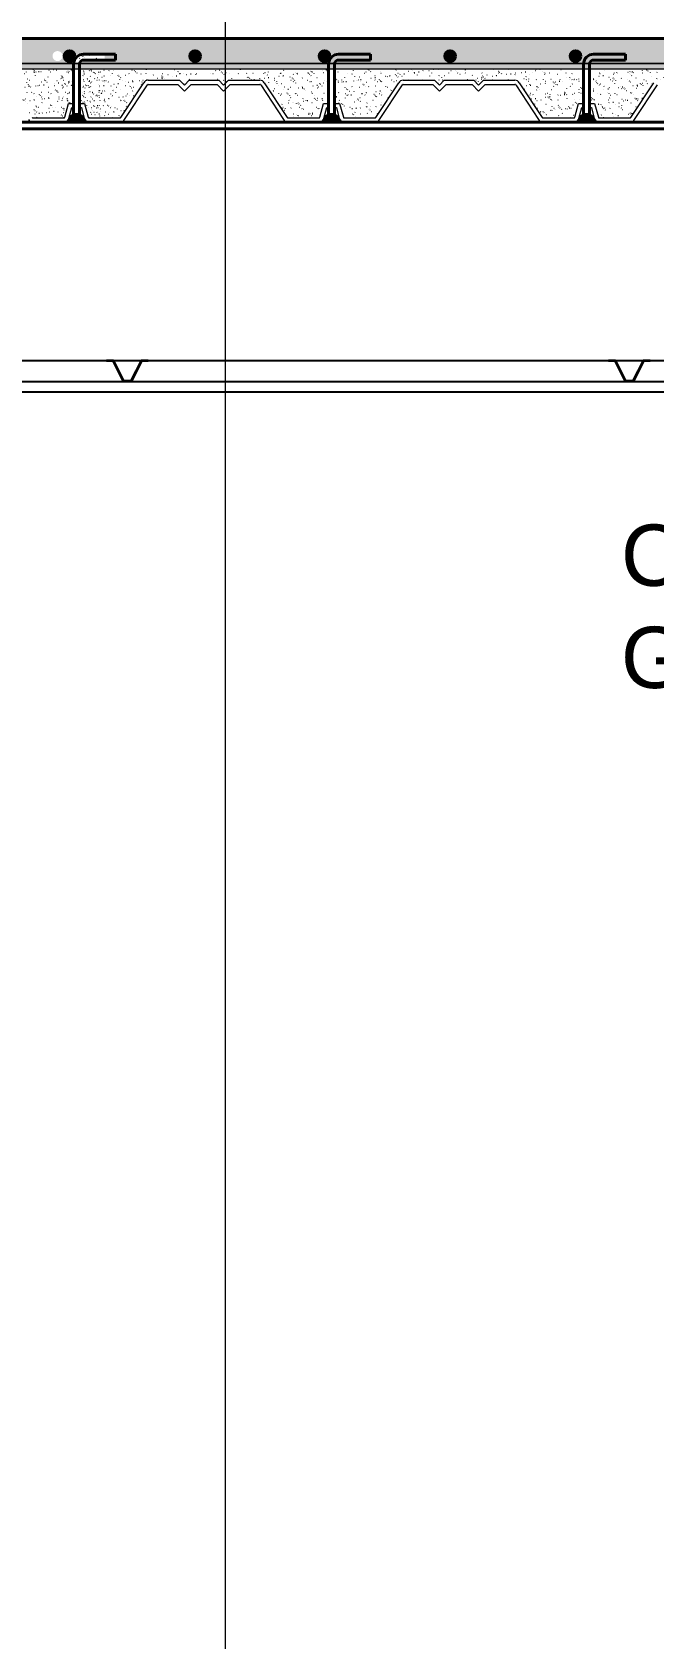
# Model space of a CAD drawing. Header units: inches. Extents: x -6 to 158, y 10 to 161.
# Drawn here: x 73.847 to 74.59, y 33.334 to 35.255 of the extents above; entities that cross this region are included whole.
import ezdxf
from ezdxf import colors
from ezdxf.entities.mleader import LeaderData, LeaderLine
from ezdxf.math import Vec2, Vec3

# ---------------------------------------------------------------- set-up
doc = ezdxf.new("R2010")
doc.units = ezdxf.units.IN
doc.header["$MEASUREMENT"] = 0
doc.linetypes.add('DASHED2', pattern=[9.525, 6.35, -3.175])
doc.linetypes.add('Grid Line', pattern=[22.225, 12.7, -3.175, 3.175, -3.175])
for name, color, linetype, lineweight in [('A-DETL', 90, 'Continuous', 9), ('A-DETL-GENF', 92, 'Continuous', 9), ('A-DETL-THIN', 151, 'Continuous', 18), ('A-FLOR', 5, 'Continuous', 9), ('S-GRID', 1, 'Continuous', 9)]:
    doc.layers.add(name, color=color, linetype=linetype, lineweight=lineweight)
for name, color, linetype in [('Emplantillado', 2, 'Continuous'), ('Proy', 1, 'DASHED2'), ('TEXTO', 2, 'Continuous'), ('Texturas', 1, 'Continuous')]:
    doc.layers.add(name, color=color, linetype=linetype)
doc.styles.add('style1', font='micross.ttf')
pattern_1 = [(37.5, (3147.402278, 1585.5589), (-0.000406733, 0.012431279), [0.000335, -0.009471, 0.000335, -0.010632, -0.010484]), (37.5, (3147.402278, 1585.5589), (-0.000406733, 0.012431279), [-0.020774, 0.000335, -0.010149]), (7.5, (3147.402278, 1585.5589), (0.011418176, 0.018207136), [0.000335, -0.004955, 0.000335, -0.008503, -0.003387]), (7.5, (3147.402278, 1585.5589), (0.011418176, 0.018207136), [-0.014129, 0.000335, -0.003052]), (327.5, (3147.394343, 1585.5589), (0.020091206, 3.676e-05), [0.000335, -0.002891, 0.000335, -0.011278, -0.015161]), (327.5, (3147.394343, 1585.5589), (0.020091206, 3.676e-05), [-0.014839, 0.000335, -0.014826]), (317.5, (3147.394343, 1585.5589), (0.019394415, 0.00566181), [0.000335, -0.001278, 0.000335, -0.007278, -0.00871]), (317.5, (3147.394343, 1585.5589), (0.019394415, 0.00566181), [-0.009226, 0.000335, -0.008374])]
pattern_2 = [(37.5, (3146.183078, 1585.5589), (-0.000406733, 0.012431279), [0.000335, -0.009471, 0.000335, -0.010632, -0.010484]), (37.5, (3146.183078, 1585.5589), (-0.000406733, 0.012431279), [-0.020774, 0.000335, -0.010149]), (7.5, (3146.183078, 1585.5589), (0.011418176, 0.018207136), [0.000335, -0.004955, 0.000335, -0.008503, -0.003387]), (7.5, (3146.183078, 1585.5589), (0.011418176, 0.018207136), [-0.014129, 0.000335, -0.003052]), (327.5, (3146.175143, 1585.5589), (0.020091206, 3.676e-05), [0.000335, -0.002891, 0.000335, -0.011278, -0.015161]), (327.5, (3146.175143, 1585.5589), (0.020091206, 3.676e-05), [-0.014839, 0.000335, -0.014826]), (317.5, (3146.175143, 1585.5589), (0.019394415, 0.00566181), [0.000335, -0.001278, 0.000335, -0.007278, -0.00871]), (317.5, (3146.175143, 1585.5589), (0.019394415, 0.00566181), [-0.009226, 0.000335, -0.008374])]

# ---------------------------------------------------------------- blocks, each defined once
blk = doc.blocks.new('A$C3A4E2C9F')
at = {"color": 2}
for p, q in [((-0.0481, 0.0009), (-0.0481, -0.0001)), ((-0.0397, 0.0009), (-0.0481, 0.0009)), ((-0.0397, 0.0009), (-0.0275, -0.0231)), ((-0.0066, 0.0009), (-0.0187, -0.0231)), ((0.0019, 0.0009), (-0.0066, 0.0009)), ((0.0019, -0.0001), (0.0019, 0.0009)), ((-0.0403, -0.0001), (-0.0481, -0.0001)), ((-0.0403, -0.0001), (-0.0281, -0.0241)), ((-0.006, -0.0001), (-0.0181, -0.0241)), ((0.0019, -0.0001), (-0.006, -0.0001)), ((-0.0281, -0.0241), (-0.0231, -0.0241)), ((-0.0281, -0.0241), (-0.0181, -0.0241)), ((-0.0275, -0.0231), (-0.0187, -0.0231))]:
    blk.add_line(p, q, dxfattribs=at)
blk = doc.blocks.new('jk')
at = {"layer": 'A-DETL-GENF'}
h = blk.add_hatch(dxfattribs=at)
h.set_pattern_fill('FP1_1', color=8, scale=0.001, style=0, pattern_type=2)
h.set_pattern_definition(pattern_2)
h.paths.add_polyline_path([(3146.753, 1594.6119), (3146.7511, 1594.6123), (3146.75, 1594.6127), (3146.7487, 1594.6137), (3146.7478, 1594.615), (3146.7472, 1594.6164), (3146.747, 1594.6179), (3146.7473, 1594.6198), (3146.7478, 1594.621), (3146.7487, 1594.6222), (3146.75, 1594.6231), (3146.7514, 1594.6237), (3146.753, 1594.6239), (3146.7545, 1594.6237), (3146.756, 1594.6231), (3146.7572, 1594.6222), (3146.7583, 1594.6206), (3146.7588, 1594.6195), (3146.759, 1594.6179), (3146.7588, 1594.6164), (3146.758, 1594.6147), (3146.7572, 1594.6137), (3146.756, 1594.6127), (3146.7545, 1594.6121)], flags=16)
h.paths.add_polyline_path([(3146.603, 1594.6119), (3146.6014, 1594.6121), (3146.6, 1594.6127), (3146.5987, 1594.6137), (3146.5978, 1594.6149), (3146.5972, 1594.6164), (3146.597, 1594.6182), (3146.5973, 1594.6197), (3146.5978, 1594.6209), (3146.5987, 1594.6222), (3146.6, 1594.6231), (3146.6014, 1594.6237), (3146.603, 1594.6239), (3146.6045, 1594.6237), (3146.606, 1594.6231), (3146.6072, 1594.6222), (3146.6082, 1594.6209), (3146.6088, 1594.6195), (3146.609, 1594.6179), (3146.6088, 1594.6164), (3146.6082, 1594.6149), (3146.6072, 1594.6137), (3146.606, 1594.6127), (3146.6045, 1594.6121)], flags=16)
h.paths.add_polyline_path([(3146.303, 1594.6119), (3146.3014, 1594.6121), (3146.3, 1594.6127), (3146.2987, 1594.6137), (3146.2978, 1594.6149), (3146.2972, 1594.6164), (3146.297, 1594.6181), (3146.2973, 1594.6196), (3146.2978, 1594.6209), (3146.2987, 1594.6222), (3146.3, 1594.6231), (3146.3014, 1594.6237), (3146.303, 1594.6239), (3146.3045, 1594.6237), (3146.306, 1594.6231), (3146.3072, 1594.6222), (3146.3082, 1594.6209), (3146.3088, 1594.6195), (3146.309, 1594.6179), (3146.3088, 1594.6164), (3146.3082, 1594.6149), (3146.3072, 1594.6137), (3146.306, 1594.6127), (3146.3045, 1594.6121)], flags=16)
h.paths.add_polyline_path([(3146.903, 1594.6119), (3146.9014, 1594.6121), (3146.9, 1594.6127), (3146.8987, 1594.6137), (3146.8978, 1594.6149), (3146.8972, 1594.6164), (3146.897, 1594.6183), (3146.8973, 1594.6197), (3146.8978, 1594.6209), (3146.8987, 1594.6222), (3146.9, 1594.6231), (3146.9014, 1594.6237), (3146.903, 1594.6239), (3146.9045, 1594.6237), (3146.906, 1594.6231), (3146.9072, 1594.6222), (3146.9082, 1594.6209), (3146.9088, 1594.6195), (3146.909, 1594.6179), (3146.9088, 1594.6164), (3146.9082, 1594.6149), (3146.9072, 1594.6137), (3146.906, 1594.6127), (3146.9045, 1594.6121)], flags=16)
h.paths.add_polyline_path([(3146.453, 1594.6119), (3146.4514, 1594.6121), (3146.45, 1594.6127), (3146.4487, 1594.6137), (3146.4478, 1594.6149), (3146.4472, 1594.6164), (3146.447, 1594.6179), (3146.4473, 1594.6198), (3146.4478, 1594.6209), (3146.4487, 1594.6222), (3146.45, 1594.6231), (3146.4514, 1594.6237), (3146.453, 1594.6239), (3146.4545, 1594.6237), (3146.456, 1594.6231), (3146.4572, 1594.6222), (3146.4582, 1594.6208), (3146.4588, 1594.6195), (3146.459, 1594.6179), (3146.4588, 1594.6164), (3146.4579, 1594.6146), (3146.4572, 1594.6137), (3146.456, 1594.6127), (3146.4545, 1594.6121), (3146.4538, 1594.612)], flags=16)
h.paths.add_polyline_path([(3147.053, 1594.6119), (3147.0514, 1594.6121), (3147.05, 1594.6127), (3147.0487, 1594.6137), (3147.0477, 1594.6151), (3147.0472, 1594.6164), (3147.047, 1594.6179), (3147.0473, 1594.6198), (3147.0478, 1594.6209), (3147.0487, 1594.6222), (3147.05, 1594.6231), (3147.0514, 1594.6237), (3147.053, 1594.6239), (3147.0545, 1594.6237), (3147.056, 1594.6231), (3147.0572, 1594.6222), (3147.0582, 1594.6209), (3147.0588, 1594.6195), (3147.059, 1594.6179), (3147.0588, 1594.6164), (3147.0581, 1594.6148), (3147.0572, 1594.6137), (3147.056, 1594.6127), (3147.0545, 1594.6121)], flags=16)
h.paths.add_polyline_path([(3147.353, 1594.6119), (3147.3514, 1594.6121), (3147.35, 1594.6127), (3147.3487, 1594.6137), (3147.3477, 1594.6152), (3147.3472, 1594.6164), (3147.347, 1594.6179), (3147.3472, 1594.6195), (3147.3478, 1594.6209), (3147.3487, 1594.6222), (3147.35, 1594.6231), (3147.3514, 1594.6237), (3147.353, 1594.6239), (3147.3545, 1594.6237), (3147.356, 1594.6231), (3147.3572, 1594.6222), (3147.3582, 1594.6209), (3147.3588, 1594.6195), (3147.359, 1594.6179), (3147.3588, 1594.6164), (3147.3582, 1594.6149), (3147.3572, 1594.6137), (3147.356, 1594.6127), (3147.3545, 1594.6121)], flags=16)
h.paths.add_polyline_path([(3147.203, 1594.6119), (3147.2014, 1594.6121), (3147.2, 1594.6127), (3147.1987, 1594.6137), (3147.1978, 1594.6149), (3147.1972, 1594.6167), (3147.197, 1594.6179), (3147.1973, 1594.6197), (3147.1978, 1594.6209), (3147.1987, 1594.6222), (3147.2, 1594.6231), (3147.2014, 1594.6237), (3147.203, 1594.6239), (3147.2045, 1594.6237), (3147.206, 1594.6231), (3147.2072, 1594.6222), (3147.2082, 1594.6209), (3147.2088, 1594.619), (3147.209, 1594.6179), (3147.2087, 1594.6161), (3147.2082, 1594.6149), (3147.2072, 1594.6137), (3147.206, 1594.6127), (3147.2045, 1594.6121)], flags=16)
h.paths.add_polyline_path([(3144.7037, 1594.6389), (3144.7037, 1594.6089), (3146.153, 1594.6089), (3146.1536, 1594.612), (3146.153, 1594.6119), (3146.1514, 1594.6121), (3146.15, 1594.6127), (3146.1487, 1594.6137), (3146.1478, 1594.6149), (3146.1472, 1594.6164), (3146.147, 1594.6179), (3146.1472, 1594.6195), (3146.1478, 1594.6209), (3146.1489, 1594.6223), (3146.15, 1594.6231), (3146.1514, 1594.6237), (3146.153, 1594.6239), (3146.1545, 1594.6237), (3146.156, 1594.6231), (3146.1572, 1594.6222), (3146.1582, 1594.6209), (3146.1588, 1594.6195), (3146.159, 1594.6185), (3146.1595, 1594.6188), (3146.162, 1594.6198), (3146.165, 1594.6202), (3146.203, 1594.6202), (3146.203, 1594.6132), (3146.165, 1594.6132), (3146.1638, 1594.613), (3146.1627, 1594.6126), (3146.1617, 1594.612), (3146.1609, 1594.6111), (3146.1604, 1594.6101), (3146.1601, 1594.6089), (3146.4578, 1594.6089), (3146.4584, 1594.6119), (3146.4597, 1594.6146), (3146.4616, 1594.6169), (3146.464, 1594.6187), (3146.4668, 1594.6198), (3146.4698, 1594.6202), (3146.5078, 1594.6202), (3146.5078, 1594.6132), (3146.4698, 1594.6132), (3146.4686, 1594.613), (3146.4675, 1594.6126), (3146.4665, 1594.612), (3146.4657, 1594.6111), (3146.4652, 1594.6101), (3146.4649, 1594.6089), (3146.7626, 1594.6089), (3146.7632, 1594.6119), (3146.7647, 1594.6149), (3146.7664, 1594.6169), (3146.7688, 1594.6187), (3146.7716, 1594.6198), (3146.7746, 1594.6202), (3146.8126, 1594.6202), (3146.8126, 1594.6132), (3146.7746, 1594.6132), (3146.7734, 1594.613), (3146.7723, 1594.6126), (3146.7713, 1594.612), (3146.7705, 1594.6111), (3146.77, 1594.6101), (3146.7697, 1594.6089), (3147.0674, 1594.6089), (3147.068, 1594.6119), (3147.0695, 1594.6149), (3147.0712, 1594.6169), (3147.0736, 1594.6187), (3147.0764, 1594.6198), (3147.0794, 1594.6202), (3147.1174, 1594.6202), (3147.1174, 1594.6132), (3147.0794, 1594.6132), (3147.0782, 1594.613), (3147.0771, 1594.6126), (3147.0761, 1594.612), (3147.0753, 1594.6111), (3147.0748, 1594.6101), (3147.0745, 1594.6089), (3147.3722, 1594.6089), (3147.3728, 1594.6119), (3147.3741, 1594.6146), (3147.376, 1594.6169), (3147.3784, 1594.6187), (3147.3812, 1594.6198), (3147.3842, 1594.6202), (3147.4092, 1594.6202), (3147.4092, 1594.6132), (3147.3842, 1594.6132), (3147.383, 1594.613), (3147.3819, 1594.6126), (3147.3809, 1594.612), (3147.3801, 1594.6111), (3147.3796, 1594.6101), (3147.3793, 1594.6089), (3149.16, 1594.6089), (3149.16, 1594.6389)])
for points in [[(3147.3674, 1594.6119), (3147.3689, 1594.6121), (3147.3704, 1594.6127), (3147.3716, 1594.6137), (3147.3726, 1594.6149), (3147.3732, 1594.6164), (3147.3734, 1594.6179), (3147.3732, 1594.6195), (3147.3723, 1594.6213), (3147.3716, 1594.6222), (3147.3704, 1594.6231), (3147.3689, 1594.6237), (3147.3674, 1594.6239), (3147.3658, 1594.6237), (3147.3644, 1594.6231), (3147.3631, 1594.6222), (3147.3622, 1594.6209), (3147.3616, 1594.6195), (3147.3614, 1594.6179), (3147.3616, 1594.6164), (3147.3622, 1594.6149), (3147.3631, 1594.6137), (3147.3644, 1594.6127), (3147.3658, 1594.6121)], [(3147.5174, 1594.6119), (3147.5189, 1594.6121), (3147.5204, 1594.6127), (3147.5216, 1594.6137), (3147.5226, 1594.6149), (3147.5232, 1594.6164), (3147.5234, 1594.6179), (3147.5232, 1594.6195), (3147.5226, 1594.6209), (3147.5216, 1594.6222), (3147.5204, 1594.6231), (3147.5189, 1594.6237), (3147.5174, 1594.6239), (3147.5158, 1594.6237), (3147.5144, 1594.6231), (3147.5131, 1594.6222), (3147.5122, 1594.6209), (3147.5116, 1594.6195), (3147.5114, 1594.6179), (3147.5116, 1594.6164), (3147.5122, 1594.6149), (3147.5131, 1594.6137), (3147.5144, 1594.6127), (3147.5158, 1594.6121)], [(3147.6722, 1594.6119), (3147.6737, 1594.6121), (3147.6752, 1594.6127), (3147.6764, 1594.6137), (3147.6774, 1594.6149), (3147.678, 1594.6164), (3147.6782, 1594.6179), (3147.678, 1594.6195), (3147.6771, 1594.6213), (3147.6764, 1594.6222), (3147.6752, 1594.6231), (3147.6737, 1594.6237), (3147.6722, 1594.6239), (3147.6706, 1594.6237), (3147.6692, 1594.6231), (3147.6679, 1594.6222), (3147.667, 1594.6209), (3147.6664, 1594.6195), (3147.6662, 1594.6179), (3147.6664, 1594.6164), (3147.667, 1594.6149), (3147.6679, 1594.6137), (3147.6692, 1594.6127), (3147.6706, 1594.6121)], [(3147.8222, 1594.6119), (3147.8237, 1594.6121), (3147.8252, 1594.6127), (3147.8264, 1594.6137), (3147.8274, 1594.6149), (3147.828, 1594.6164), (3147.8282, 1594.6179), (3147.828, 1594.6195), (3147.8274, 1594.6209), (3147.8264, 1594.6222), (3147.8252, 1594.6231), (3147.8237, 1594.6237), (3147.8222, 1594.6239), (3147.8206, 1594.6237), (3147.8192, 1594.6231), (3147.8179, 1594.6222), (3147.817, 1594.6209), (3147.8164, 1594.6195), (3147.8162, 1594.6179), (3147.8164, 1594.6164), (3147.817, 1594.6149), (3147.8179, 1594.6137), (3147.8192, 1594.6127), (3147.8206, 1594.6121)], [(3147.9722, 1594.6119), (3147.9737, 1594.6121), (3147.9752, 1594.6127), (3147.9765, 1594.6137), (3147.9774, 1594.6149), (3147.978, 1594.6164), (3147.9782, 1594.6179), (3147.978, 1594.6195), (3147.9774, 1594.6209), (3147.9764, 1594.6222), (3147.9752, 1594.6231), (3147.9737, 1594.6237), (3147.9722, 1594.6239), (3147.9706, 1594.6237), (3147.9692, 1594.6231), (3147.9679, 1594.6222), (3147.967, 1594.6209), (3147.9664, 1594.6195), (3147.9662, 1594.6179), (3147.9664, 1594.6164), (3147.967, 1594.6149), (3147.9679, 1594.6137), (3147.9692, 1594.6127), (3147.9706, 1594.6121)], [(3147.3661, 1594.5389), (3147.3857, 1594.5389), (3147.3853, 1594.5416), (3147.3844, 1594.5439), (3147.3828, 1594.546), (3147.3807, 1594.5476), (3147.3783, 1594.5486), (3147.3757, 1594.5489), (3147.3731, 1594.5486), (3147.3707, 1594.5476), (3147.3686, 1594.546), (3147.367, 1594.5439), (3147.366, 1594.5415), (3147.3657, 1594.5389)], [(3147.3857, 1594.5389), (3147.3853, 1594.5416), (3147.3844, 1594.5439), (3147.3828, 1594.546), (3147.3807, 1594.5476), (3147.3783, 1594.5486), (3147.3757, 1594.5489), (3147.3731, 1594.5486), (3147.3707, 1594.5476), (3147.3686, 1594.546), (3147.367, 1594.5439), (3147.366, 1594.5415), (3147.3657, 1594.5389), (3147.3853, 1594.5389)], [(3147.6709, 1594.5389), (3147.6905, 1594.5389), (3147.6901, 1594.5416), (3147.6892, 1594.5439), (3147.6876, 1594.546), (3147.6855, 1594.5476), (3147.6831, 1594.5486), (3147.6805, 1594.5489), (3147.6779, 1594.5486), (3147.6755, 1594.5476), (3147.6734, 1594.546), (3147.6718, 1594.5439), (3147.6708, 1594.5415), (3147.6705, 1594.5389)], [(3147.9757, 1594.5389), (3147.9953, 1594.5389), (3147.9949, 1594.5416), (3147.994, 1594.5439), (3147.9924, 1594.546), (3147.9903, 1594.5476), (3147.9879, 1594.5486), (3147.9853, 1594.5489), (3147.9827, 1594.5486), (3147.9803, 1594.5476), (3147.9782, 1594.546), (3147.9766, 1594.5439), (3147.9756, 1594.5415), (3147.9753, 1594.5389)]]:
    blk.add_hatch(color=7, dxfattribs=at).paths.add_polyline_path(points, flags=0)
h = blk.add_hatch(dxfattribs=at)
h.set_pattern_fill('FP1_1', color=8, scale=0.001, style=0, pattern_type=2)
h.set_pattern_definition(pattern_2)
h.paths.add_polyline_path([(3147.4097, 1594.5439), (3147.4097, 1594.6025), (3147.3792, 1594.6025), (3147.3792, 1594.5612), (3147.3853, 1594.5612), (3147.3899, 1594.5444), (3147.39, 1594.5442), (3147.3908, 1594.5439), (3147.3996, 1594.5439)], flags=0)
h.paths.add_polyline_path([(3147.3819, 1594.6089), (3147.4097, 1594.6089), (3147.4097, 1594.6225), (3147.3792, 1594.6225), (3147.3793, 1594.6089), (3147.3809, 1594.6089)], flags=0)
for points in [[(3144.7037, 1594.6089), (3144.7037, 1594.6025), (3147.4097, 1594.6025), (3147.4097, 1594.6089)], [(3149.16, 1594.6025), (3149.16, 1594.6089), (3147.3577, 1594.6089), (3147.3577, 1594.6025)]]:
    blk.add_hatch(color=7, dxfattribs=at).paths.add_polyline_path(points)
h = blk.add_hatch(dxfattribs=at)
h.set_pattern_fill('FP1_1', color=8, scale=0.001, style=0, pattern_type=2)
h.set_pattern_definition(pattern_2)
h.paths.add_polyline_path([(3147.1231, 1594.5439), (3147.1234, 1594.544), (3147.124, 1594.5444), (3147.1523, 1594.5872), (3147.1535, 1594.5881), (3147.155, 1594.5887), (3147.1565, 1594.5889), (3147.194, 1594.5889), (3147.1999, 1594.5831), (3147.2057, 1594.5889), (3147.2409, 1594.5889), (3147.2467, 1594.5831), (3147.2526, 1594.5889), (3147.2901, 1594.5889), (3147.2917, 1594.5887), (3147.2931, 1594.5881), (3147.2943, 1594.5872), (3147.2953, 1594.5859), (3147.3226, 1594.5444), (3147.3232, 1594.544), (3147.3235, 1594.5439), (3147.3609, 1594.544), (3147.3612, 1594.5441), (3147.3616, 1594.5447), (3147.3661, 1594.5612), (3147.3722, 1594.5612), (3147.3722, 1594.6025), (3147.0744, 1594.6025), (3147.0744, 1594.5612), (3147.0805, 1594.5612), (3147.085, 1594.5447), (3147.0855, 1594.5441), (3147.086, 1594.5439), (3147.1171, 1594.5439)], flags=0)
h = blk.add_hatch(dxfattribs=at)
h.set_pattern_fill('FP1_1', color=8, scale=0.001, style=0, pattern_type=2)
h.set_pattern_definition([(37.5, (3147.097478, 1585.5589), (-0.000406733, 0.012431279), [0.000335, -0.009471, 0.000335, -0.010632, -0.010484]), (37.5, (3147.097478, 1585.5589), (-0.000406733, 0.012431279), [-0.020774, 0.000335, -0.010149]), (7.5, (3147.097478, 1585.5589), (0.011418176, 0.018207136), [0.000335, -0.004955, 0.000335, -0.008503, -0.003387]), (7.5, (3147.097478, 1585.5589), (0.011418176, 0.018207136), [-0.014129, 0.000335, -0.003052]), (327.5, (3147.089543, 1585.5589), (0.020091206, 3.676e-05), [0.000335, -0.002891, 0.000335, -0.011278, -0.015161]), (327.5, (3147.089543, 1585.5589), (0.020091206, 3.676e-05), [-0.014839, 0.000335, -0.014826]), (317.5, (3147.089543, 1585.5589), (0.019394415, 0.00566181), [0.000335, -0.001278, 0.000335, -0.007278, -0.00871]), (317.5, (3147.089543, 1585.5589), (0.019394415, 0.00566181), [-0.009226, 0.000335, -0.008374])])
h.paths.add_polyline_path([(3147.3577, 1594.6025), (3147.3577, 1594.544), (3147.3609, 1594.544), (3147.3612, 1594.5441), (3147.3616, 1594.5447), (3147.3661, 1594.5612), (3147.3722, 1594.5612), (3147.3722, 1594.6025)])
h = blk.add_hatch(dxfattribs=at)
h.set_pattern_fill('FP1_1', color=8, scale=0.001, style=0, pattern_type=2)
h.set_pattern_definition(pattern_1)
h.paths.add_polyline_path([(3147.5236, 1594.6025), (3147.5236, 1594.5889), (3147.5105, 1594.5889), (3147.5047, 1594.5831), (3147.4988, 1594.5889), (3147.4613, 1594.5889), (3147.4598, 1594.5887), (3147.4583, 1594.5881), (3147.4571, 1594.5872), (3147.4561, 1594.5859), (3147.4288, 1594.5444), (3147.4282, 1594.544), (3147.4279, 1594.5439), (3147.3905, 1594.544), (3147.3903, 1594.5441), (3147.3898, 1594.5447), (3147.3853, 1594.5612), (3147.3792, 1594.5612), (3147.3792, 1594.6025)])
h = blk.add_hatch(dxfattribs=at)
h.set_pattern_fill('FP1_1', color=8, scale=0.001, style=0, pattern_type=2)
h.set_pattern_definition(pattern_1)
h.paths.add_polyline_path([(3147.5327, 1594.6025), (3147.5327, 1594.5889), (3147.5457, 1594.5889), (3147.5515, 1594.5831), (3147.5574, 1594.5889), (3147.5949, 1594.5889), (3147.5965, 1594.5887), (3147.5979, 1594.5881), (3147.5991, 1594.5872), (3147.6001, 1594.5859), (3147.6274, 1594.5444), (3147.628, 1594.544), (3147.6283, 1594.5439), (3147.6657, 1594.544), (3147.666, 1594.5441), (3147.6664, 1594.5447), (3147.6709, 1594.5612), (3147.677, 1594.5612), (3147.677, 1594.6025)])
h = blk.add_hatch(dxfattribs=at)
h.set_pattern_fill('FP1_1', color=8, scale=0.001, style=0, pattern_type=2)
h.set_pattern_definition(pattern_1)
h.paths.add_polyline_path([(3147.9596, 1594.5439), (3147.9705, 1594.544), (3147.9708, 1594.5441), (3147.9712, 1594.5447), (3147.9757, 1594.5612), (3147.9818, 1594.5612), (3147.9818, 1594.6025), (3147.684, 1594.6025), (3147.684, 1594.5612), (3147.6901, 1594.5612), (3147.6946, 1594.5447), (3147.6951, 1594.5441), (3147.6956, 1594.5439), (3147.733, 1594.544), (3147.7336, 1594.5444), (3147.7619, 1594.5872), (3147.7631, 1594.5881), (3147.7646, 1594.5887), (3147.7661, 1594.5889), (3147.8036, 1594.5889), (3147.8095, 1594.5831), (3147.8153, 1594.5889), (3147.8505, 1594.5889), (3147.8563, 1594.5831), (3147.8622, 1594.5889), (3147.8997, 1594.5889), (3147.9013, 1594.5887), (3147.9027, 1594.5881), (3147.9039, 1594.5872), (3147.9049, 1594.5859), (3147.9322, 1594.5444), (3147.9328, 1594.544), (3147.9331, 1594.5439)], flags=0)
h = blk.add_hatch(dxfattribs=at)
h.set_pattern_fill('FP1_1', color=8, scale=0.001, style=0, pattern_type=2)
h.set_pattern_definition(pattern_1)
h.paths.add_polyline_path([(3148.0004, 1594.5439), (3148.0378, 1594.544), (3148.0384, 1594.5444), (3148.0667, 1594.5872), (3148.0679, 1594.5881), (3148.0694, 1594.5887), (3148.0709, 1594.5889), (3148.1084, 1594.5889), (3148.1143, 1594.5831), (3148.1201, 1594.5889), (3148.1553, 1594.5889), (3148.1611, 1594.5831), (3148.167, 1594.5889), (3148.2045, 1594.5889), (3148.2061, 1594.5887), (3148.2075, 1594.5881), (3148.2087, 1594.5872), (3148.2097, 1594.5859), (3148.237, 1594.5444), (3148.2376, 1594.544), (3148.2379, 1594.5439), (3148.2753, 1594.544), (3148.2756, 1594.5441), (3148.276, 1594.5447), (3148.2805, 1594.5612), (3148.2866, 1594.5612), (3148.2866, 1594.6025), (3147.9888, 1594.6025), (3147.9888, 1594.5612), (3147.9949, 1594.5612), (3147.9994, 1594.5447), (3147.9999, 1594.5441), (3148.0001, 1594.544)], flags=0)
at = {"layer": 'A-DETL', "lineweight": 40}
for p, q in [((3147.4097, 1594.6389), (3144.7037, 1594.6389)), ((3149.16, 1594.6389), (3147.3577, 1594.6389)), ((3147.3722, 1594.5389), (3147.3722, 1594.6082)), ((3147.3722, 1594.5389), (3147.3722, 1594.6082)), ((3147.3792, 1594.6082), (3147.3792, 1594.5389)), ((3147.3792, 1594.6082), (3147.3792, 1594.5389)), ((3147.3842, 1594.6202), (3147.4222, 1594.6202)), ((3147.3842, 1594.6202), (3147.4092, 1594.6202)), ((3147.4222, 1594.6132), (3147.3842, 1594.6132)), ((3147.4092, 1594.6132), (3147.3842, 1594.6132)), ((3147.4222, 1594.6202), (3147.4222, 1594.6132)), ((3147.677, 1594.5389), (3147.677, 1594.6082)), ((3147.684, 1594.6082), (3147.684, 1594.5389)), ((3147.689, 1594.6202), (3147.727, 1594.6202)), ((3147.727, 1594.6132), (3147.689, 1594.6132)), ((3147.727, 1594.6202), (3147.727, 1594.6132)), ((3147.9818, 1594.5389), (3147.9818, 1594.6082)), ((3147.9888, 1594.6082), (3147.9888, 1594.5389)), ((3147.9938, 1594.6202), (3148.0318, 1594.6202)), ((3148.0318, 1594.6132), (3147.9938, 1594.6132)), ((3148.0318, 1594.6202), (3148.0318, 1594.6132)), ((3144.7037, 1594.5389), (3147.4097, 1594.5389)), ((3144.7037, 1594.531), (3147.4097, 1594.531)), ((3147.3577, 1594.5389), (3149.16, 1594.5389)), ((3147.3577, 1594.5389), (3149.16, 1594.5389)), ((3147.3577, 1594.531), (3149.16, 1594.531))]:
    blk.add_line(p, q, dxfattribs=at)
at = {"layer": 'A-DETL', "lineweight": 20}
for p, q in [((3144.7037, 1594.6089), (3147.4097, 1594.6089)), ((3147.3577, 1594.6089), (3149.16, 1594.6089)), ((3144.7037, 1594.6025), (3147.4097, 1594.6025)), ((3147.3577, 1594.6025), (3149.16, 1594.6025))]:
    blk.add_line(p, q, dxfattribs=at)
at = {"layer": 'A-DETL'}
for p, q in [((3147.4288, 1594.5444), (3147.4561, 1594.5859)), ((3147.4613, 1594.5889), (3147.4988, 1594.5889)), ((3147.4613, 1594.5839), (3147.4968, 1594.5839)), ((3147.4968, 1594.5839), (3147.5047, 1594.576)), ((3147.4988, 1594.5889), (3147.5047, 1594.5831)), ((3147.5047, 1594.5831), (3147.5105, 1594.5889)), ((3147.5047, 1594.576), (3147.5126, 1594.5839)), ((3147.5105, 1594.5889), (3147.5457, 1594.5889)), ((3147.5126, 1594.5839), (3147.5436, 1594.5839)), ((3147.5436, 1594.5839), (3147.5515, 1594.576)), ((3147.5457, 1594.5889), (3147.5515, 1594.5831)), ((3147.5515, 1594.5831), (3147.5574, 1594.5889)), ((3147.5515, 1594.576), (3147.5595, 1594.5839)), ((3147.5574, 1594.5889), (3147.5949, 1594.5889)), ((3147.5595, 1594.5839), (3147.5949, 1594.5839)), ((3147.6001, 1594.5859), (3147.6274, 1594.5444)), ((3147.7336, 1594.5444), (3147.7609, 1594.5859)), ((3147.7661, 1594.5889), (3147.8036, 1594.5889)), ((3147.7661, 1594.5839), (3147.8016, 1594.5839)), ((3147.8016, 1594.5839), (3147.8095, 1594.576)), ((3147.8036, 1594.5889), (3147.8095, 1594.5831)), ((3147.8095, 1594.5831), (3147.8153, 1594.5889)), ((3147.8095, 1594.576), (3147.8174, 1594.5839)), ((3147.8153, 1594.5889), (3147.8505, 1594.5889)), ((3147.8174, 1594.5839), (3147.8484, 1594.5839)), ((3147.8484, 1594.5839), (3147.8563, 1594.576)), ((3147.8505, 1594.5889), (3147.8563, 1594.5831)), ((3147.8563, 1594.5831), (3147.8622, 1594.5889)), ((3147.8563, 1594.576), (3147.8643, 1594.5839)), ((3147.8622, 1594.5889), (3147.8997, 1594.5889)), ((3147.8643, 1594.5839), (3147.8997, 1594.5839)), ((3147.9049, 1594.5859), (3147.9322, 1594.5444)), ((3148.0384, 1594.5444), (3148.0657, 1594.5859)), ((3147.4331, 1594.5419), (3147.4604, 1594.5834)), ((3147.5958, 1594.5834), (3147.6231, 1594.5419)), ((3147.7379, 1594.5419), (3147.7652, 1594.5834)), ((3147.9006, 1594.5834), (3147.9279, 1594.5419)), ((3148.0427, 1594.5419), (3148.07, 1594.5834)), ((3147.3616, 1594.5447), (3147.3661, 1594.5612)), ((3147.3616, 1594.5447), (3147.3661, 1594.5612)), ((3147.3661, 1594.5612), (3147.3722, 1594.5612)), ((3147.3661, 1594.5612), (3147.3722, 1594.5612)), ((3147.3665, 1594.5434), (3147.3699, 1594.5562)), ((3147.3665, 1594.5434), (3147.3699, 1594.5562)), ((3147.3699, 1594.5562), (3147.3722, 1594.5562)), ((3147.3699, 1594.5562), (3147.3722, 1594.5562)), ((3147.3792, 1594.5612), (3147.3853, 1594.5612)), ((3147.3792, 1594.5612), (3147.3853, 1594.5612)), ((3147.3792, 1594.5562), (3147.3815, 1594.5562)), ((3147.3792, 1594.5562), (3147.3815, 1594.5562)), ((3147.3815, 1594.5562), (3147.385, 1594.5434)), ((3147.3815, 1594.5562), (3147.385, 1594.5434)), ((3147.3853, 1594.5612), (3147.3898, 1594.5447)), ((3147.3853, 1594.5612), (3147.3898, 1594.5447)), ((3147.6664, 1594.5447), (3147.6709, 1594.5612)), ((3147.6709, 1594.5612), (3147.677, 1594.5612)), ((3147.6713, 1594.5434), (3147.6747, 1594.5562)), ((3147.6747, 1594.5562), (3147.677, 1594.5562)), ((3147.684, 1594.5612), (3147.6901, 1594.5612)), ((3147.684, 1594.5562), (3147.6863, 1594.5562)), ((3147.6863, 1594.5562), (3147.6898, 1594.5434)), ((3147.6901, 1594.5612), (3147.6946, 1594.5447)), ((3147.9712, 1594.5447), (3147.9757, 1594.5612)), ((3147.9757, 1594.5612), (3147.9818, 1594.5612)), ((3147.9761, 1594.5434), (3147.9795, 1594.5562)), ((3147.9795, 1594.5562), (3147.9818, 1594.5562)), ((3147.9888, 1594.5612), (3147.9949, 1594.5612)), ((3147.9888, 1594.5562), (3147.9911, 1594.5562)), ((3147.9911, 1594.5562), (3147.9946, 1594.5434)), ((3147.9949, 1594.5612), (3147.9994, 1594.5447)), ((3147.3235, 1594.5439), (3147.3607, 1594.5439)), ((3147.3235, 1594.5389), (3147.3607, 1594.5389)), ((3147.3577, 1594.5439), (3147.3607, 1594.5439)), ((3147.3577, 1594.5389), (3147.3607, 1594.5389)), ((3147.3908, 1594.5439), (3147.4279, 1594.5439)), ((3147.3908, 1594.5439), (3147.4097, 1594.5439)), ((3147.3908, 1594.5389), (3147.4279, 1594.5389)), ((3147.3908, 1594.5389), (3147.4097, 1594.5389)), ((3147.6283, 1594.5439), (3147.6655, 1594.5439)), ((3147.6283, 1594.5389), (3147.6655, 1594.5389)), ((3147.6956, 1594.5439), (3147.7327, 1594.5439)), ((3147.6956, 1594.5389), (3147.7327, 1594.5389)), ((3147.9331, 1594.5439), (3147.9703, 1594.5439)), ((3147.9331, 1594.5389), (3147.9703, 1594.5389)), ((3148.0004, 1594.5439), (3148.0375, 1594.5439)), ((3148.0004, 1594.5389), (3148.0375, 1594.5389))]:
    blk.add_line(p, q, dxfattribs=at)
at = {"layer": 'A-DETL', "lineweight": 50}
for centre in [(3147.3674, 1594.6179), (3147.5174, 1594.6179), (3147.6722, 1594.6179), (3147.8222, 1594.6179), (3147.9722, 1594.6179)]:
    blk.add_circle(centre, 0.006, dxfattribs=at)
at = {"layer": 'A-DETL', "lineweight": 40}
for centre, radius in [((3147.3842, 1594.6082), 0.012), ((3147.3842, 1594.6082), 0.012), ((3147.3842, 1594.6082), 0.005), ((3147.3842, 1594.6082), 0.005), ((3147.689, 1594.6082), 0.012), ((3147.689, 1594.6082), 0.005), ((3147.9938, 1594.6082), 0.012), ((3147.9938, 1594.6082), 0.005)]:
    blk.add_arc(centre, radius, 90, 180, dxfattribs=at)
at = {"layer": 'A-DETL'}
for centre, radius, start, end in [((3147.4613, 1594.5829), 0.006, 90, 150), ((3147.4613, 1594.5829), 0.001, 90, 150), ((3147.5949, 1594.5829), 0.006, 30, 90), ((3147.5949, 1594.5829), 0.001, 30, 90), ((3147.7661, 1594.5829), 0.006, 90, 150), ((3147.7661, 1594.5829), 0.001, 90, 150), ((3147.8997, 1594.5829), 0.006, 30, 90), ((3147.8997, 1594.5829), 0.001, 30, 90), ((3147.3757, 1594.5389), 0.01, 0, 180), ((3147.3757, 1594.5389), 0.01, 0, 180), ((3147.6805, 1594.5389), 0.01, 0, 180), ((3147.9853, 1594.5389), 0.01, 0, 180), ((3147.3235, 1594.5449), 0.006, 210, 270), ((3147.3235, 1594.5449), 0.001, 210, 270), ((3147.3607, 1594.5449), 0.001, 270, 345), ((3147.3607, 1594.5449), 0.001, 270, 345), ((3147.3607, 1594.5449), 0.006, 270, 345), ((3147.3607, 1594.5449), 0.006, 270, 345), ((3147.3908, 1594.5449), 0.006, 195, 270), ((3147.3908, 1594.5449), 0.006, 195, 270), ((3147.3908, 1594.5449), 0.001, 195, 270), ((3147.3908, 1594.5449), 0.001, 195, 270), ((3147.4279, 1594.5449), 0.001, 270, 330), ((3147.4279, 1594.5449), 0.006, 270, 330), ((3147.6283, 1594.5449), 0.006, 210, 270), ((3147.6283, 1594.5449), 0.001, 210, 270), ((3147.6655, 1594.5449), 0.001, 270, 345), ((3147.6655, 1594.5449), 0.006, 270, 345), ((3147.6956, 1594.5449), 0.006, 195, 270), ((3147.6956, 1594.5449), 0.001, 195, 270), ((3147.7327, 1594.5449), 0.001, 270, 330), ((3147.7327, 1594.5449), 0.006, 270, 330), ((3147.9331, 1594.5449), 0.006, 210, 270), ((3147.9331, 1594.5449), 0.001, 210, 270), ((3147.9703, 1594.5449), 0.001, 270, 345), ((3147.9703, 1594.5449), 0.006, 270, 345), ((3148.0004, 1594.5449), 0.006, 195, 270), ((3148.0004, 1594.5449), 0.001, 195, 270), ((3148.0375, 1594.5449), 0.001, 270, 330), ((3148.0375, 1594.5449), 0.006, 270, 330)]:
    blk.add_arc(centre, radius, start, end, dxfattribs=at)
at = {"layer": 'A-DETL-THIN'}
for p, q in [((3147.4097, 1594.6389), (3144.7037, 1594.6389)), ((3149.16, 1594.6389), (3147.3577, 1594.6389)), ((3147.4097, 1594.6089), (3144.7037, 1594.6089)), ((3149.16, 1594.6089), (3147.3577, 1594.6089)), ((3147.3842, 1594.6202), (3147.4222, 1594.6202)), ((3147.3842, 1594.6202), (3147.4092, 1594.6202)), ((3147.4222, 1594.6132), (3147.3842, 1594.6132)), ((3147.4092, 1594.6132), (3147.3842, 1594.6132)), ((3147.4222, 1594.6202), (3147.4222, 1594.6132)), ((3147.689, 1594.6202), (3147.727, 1594.6202)), ((3147.727, 1594.6132), (3147.689, 1594.6132)), ((3147.727, 1594.6202), (3147.727, 1594.6132)), ((3147.9938, 1594.6202), (3148.0318, 1594.6202)), ((3148.0318, 1594.6132), (3147.9938, 1594.6132)), ((3148.0318, 1594.6202), (3148.0318, 1594.6132)), ((3144.7037, 1594.6025), (3147.4097, 1594.6025)), ((3147.3577, 1594.6025), (3149.16, 1594.6025)), ((3147.3722, 1594.5612), (3147.3722, 1594.6025)), ((3147.3722, 1594.5612), (3147.3722, 1594.6025)), ((3147.3792, 1594.6025), (3147.3792, 1594.5612)), ((3147.3792, 1594.6025), (3147.3792, 1594.5612)), ((3147.4288, 1594.5444), (3147.4561, 1594.5859)), ((3147.4613, 1594.5889), (3147.4988, 1594.5889)), ((3147.4988, 1594.5889), (3147.5047, 1594.5831)), ((3147.5047, 1594.5831), (3147.5105, 1594.5889)), ((3147.5105, 1594.5889), (3147.5457, 1594.5889)), ((3147.5457, 1594.5889), (3147.5515, 1594.5831)), ((3147.5515, 1594.5831), (3147.5574, 1594.5889)), ((3147.5574, 1594.5889), (3147.5949, 1594.5889)), ((3147.6001, 1594.5859), (3147.6274, 1594.5444)), ((3147.677, 1594.5612), (3147.677, 1594.6025)), ((3147.684, 1594.6025), (3147.684, 1594.5612)), ((3147.7336, 1594.5444), (3147.7609, 1594.5859)), ((3147.7661, 1594.5889), (3147.8036, 1594.5889)), ((3147.8036, 1594.5889), (3147.8095, 1594.5831)), ((3147.8095, 1594.5831), (3147.8153, 1594.5889)), ((3147.8153, 1594.5889), (3147.8505, 1594.5889)), ((3147.8505, 1594.5889), (3147.8563, 1594.5831)), ((3147.8563, 1594.5831), (3147.8622, 1594.5889)), ((3147.8622, 1594.5889), (3147.8997, 1594.5889)), ((3147.9049, 1594.5859), (3147.9322, 1594.5444)), ((3147.9818, 1594.5612), (3147.9818, 1594.6025)), ((3147.9888, 1594.6025), (3147.9888, 1594.5612)), ((3148.0384, 1594.5444), (3148.0657, 1594.5859)), ((3147.3616, 1594.5447), (3147.3661, 1594.5612)), ((3147.3616, 1594.5447), (3147.3661, 1594.5612)), ((3147.3661, 1594.5612), (3147.3722, 1594.5612)), ((3147.3661, 1594.5612), (3147.3722, 1594.5612)), ((3147.3792, 1594.5612), (3147.3853, 1594.5612)), ((3147.3792, 1594.5612), (3147.3853, 1594.5612)), ((3147.3853, 1594.5612), (3147.3898, 1594.5447)), ((3147.3853, 1594.5612), (3147.3898, 1594.5447)), ((3147.6664, 1594.5447), (3147.6709, 1594.5612)), ((3147.6709, 1594.5612), (3147.677, 1594.5612)), ((3147.684, 1594.5612), (3147.6901, 1594.5612)), ((3147.6901, 1594.5612), (3147.6946, 1594.5447)), ((3147.9712, 1594.5447), (3147.9757, 1594.5612)), ((3147.9757, 1594.5612), (3147.9818, 1594.5612)), ((3147.9888, 1594.5612), (3147.9949, 1594.5612)), ((3147.9949, 1594.5612), (3147.9994, 1594.5447)), ((3147.3235, 1594.5439), (3147.3607, 1594.5439)), ((3147.3577, 1594.5439), (3147.3607, 1594.5439)), ((3147.3657, 1594.5389), (3147.3857, 1594.5389)), ((3147.3657, 1594.5389), (3147.3857, 1594.5389)), ((3147.3908, 1594.5439), (3147.4279, 1594.5439)), ((3147.3908, 1594.5439), (3147.4097, 1594.5439)), ((3147.6283, 1594.5439), (3147.6655, 1594.5439)), ((3147.6705, 1594.5389), (3147.6905, 1594.5389)), ((3147.6956, 1594.5439), (3147.7327, 1594.5439)), ((3147.9331, 1594.5439), (3147.9703, 1594.5439)), ((3147.9753, 1594.5389), (3147.9953, 1594.5389)), ((3148.0004, 1594.5439), (3148.0375, 1594.5439))]:
    blk.add_line(p, q, dxfattribs=at)
for centre, radius, start, end in [((3147.3674, 1594.6179), 0.006, 0, 180), ((3147.5174, 1594.6179), 0.006, 0, 180), ((3147.6722, 1594.6179), 0.006, 0, 180), ((3147.8222, 1594.6179), 0.006, 0, 180), ((3147.9722, 1594.6179), 0.006, 0, 180), ((3147.3674, 1594.6179), 0.006, 180, 0), ((3147.3842, 1594.6082), 0.012, 90, 176.4608), ((3147.3842, 1594.6082), 0.012, 90, 176.4608), ((3147.3842, 1594.6082), 0.005, 90, 171.4799), ((3147.3842, 1594.6082), 0.005, 90, 171.4799), ((3147.5174, 1594.6179), 0.006, 180, 0), ((3147.6722, 1594.6179), 0.006, 180, 0), ((3147.689, 1594.6082), 0.012, 90, 176.4608), ((3147.689, 1594.6082), 0.005, 90, 171.4799), ((3147.8222, 1594.6179), 0.006, 180, 0), ((3147.9722, 1594.6179), 0.006, 180, 0), ((3147.9938, 1594.6082), 0.012, 90, 176.4608), ((3147.9938, 1594.6082), 0.005, 90, 171.4799), ((3147.4613, 1594.5829), 0.006, 90, 150), ((3147.5949, 1594.5829), 0.006, 30, 90), ((3147.7661, 1594.5829), 0.006, 90, 150), ((3147.8997, 1594.5829), 0.006, 30, 90), ((3147.3757, 1594.5389), 0.01, 0, 180), ((3147.3757, 1594.5389), 0.01, 0, 180), ((3147.6805, 1594.5389), 0.01, 0, 180), ((3147.9853, 1594.5389), 0.01, 0, 180), ((3147.3235, 1594.5449), 0.001, 210, 270), ((3147.3607, 1594.5449), 0.001, 270, 345), ((3147.3607, 1594.5449), 0.001, 270, 345), ((3147.3908, 1594.5449), 0.001, 195, 270), ((3147.3908, 1594.5449), 0.001, 195, 270), ((3147.4279, 1594.5449), 0.001, 270, 330), ((3147.6283, 1594.5449), 0.001, 210, 270), ((3147.6655, 1594.5449), 0.001, 270, 345), ((3147.6956, 1594.5449), 0.001, 195, 270), ((3147.7327, 1594.5449), 0.001, 270, 330), ((3147.9331, 1594.5449), 0.001, 210, 270), ((3147.9703, 1594.5449), 0.001, 270, 345), ((3148.0004, 1594.5449), 0.001, 195, 270), ((3148.0375, 1594.5449), 0.001, 270, 330)]:
    blk.add_arc(centre, radius, start, end, dxfattribs=at)

msp = doc.modelspace()

# ---------------------------------------------------------------- linework, layer by layer
at = {"layer": 'A-FLOR', "lineweight": 35}
msp.add_line((75.6846, 35.2475), (71.2283, 35.2475), dxfattribs=at)
at = {"layer": 'Proy', "color": 253, "ltscale": 0.75}
msp.add_line((54.2909, 34.8625), (82.1846, 34.8625), dxfattribs=at)
at = {"layer": 'S-GRID', "linetype": 'Grid Line'}
msp.add_line((74.0783, 32.2625), (74.0783, 39.7823), dxfattribs=at)
at = {"layer": 'Texturas'}
for p, q in [((60.1359, 34.8625), (75.6846, 34.8625)), ((65.2747, 34.8375), (75.6846, 34.8375)), ((65.2747, 34.825), (75.6846, 34.825))]:
    msp.add_line(p, q, dxfattribs=at)

# ---------------------------------------------------------------- block references
msp.add_blockref('jk', (-3073.4754, -1559.3914))
at = {"layer": 'Emplantillado'}
for p in [(73.9841, 34.8616), (74.5841, 34.8616)]:
    msp.add_blockref('A$C3A4E2C9F', p, dxfattribs=at)

# ---------------------------------------------------------------- leaders
at = {"layer": 'TEXTO'}
ml = msp.add_multileader_mtext('Standard', dxfattribs=at)
ml.set_content('CIELO \\PGYPSUM', color=256, style='style1')
ml.set_leader_properties(color=1, linetype='ByLayer', lineweight=-1)
ml.build(insert=Vec2(0, 0))
ml.multileader.update_dxf_attribs({"text_right_attachment_type": 2, "dogleg_length": 5, "arrow_head_size": 0.125, "scale": 0.05})
ctx = ml.context
ctx.base_point, ctx.scale, ctx.char_height, ctx.arrow_head_size, ctx.landing_gap_size, ctx.plane_origin = Vec3(74.5509, 34.629), 0.05, 0.0733, 0.125, 0, Vec3(76.0111, 34.3552)
ctx.right_attachment = 2
notes = []
notes.append((ctx, [(0, (1, 1, 0), (75.1827, 34.5666), (-1, 0), 0.201, [(0, [(75.3219, 34.825)], 0, [])])]))
ctx.mtext.insert, ctx.mtext.flow_direction = Vec3(74.5509, 34.6662), 5
for ctx, leaders in notes:
    for number, flags, end, landing, length, lines in leaders:
        leader = LeaderData()
        leader.index, (leader.has_last_leader_line, leader.has_dogleg_vector, leader.attachment_direction) = number, flags
        leader.last_leader_point, leader.dogleg_vector, leader.dogleg_length = Vec3(end), Vec3(landing), length
        for number, points, colour, breaks in lines:
            line = LeaderLine()
            line.index, line.vertices, line.color, line.breaks = number, Vec3.list(points), colors.encode_raw_color(colour), breaks
            leader.lines.append(line)
        ctx.leaders.append(leader)

doc.saveas('drawing.dxf')
